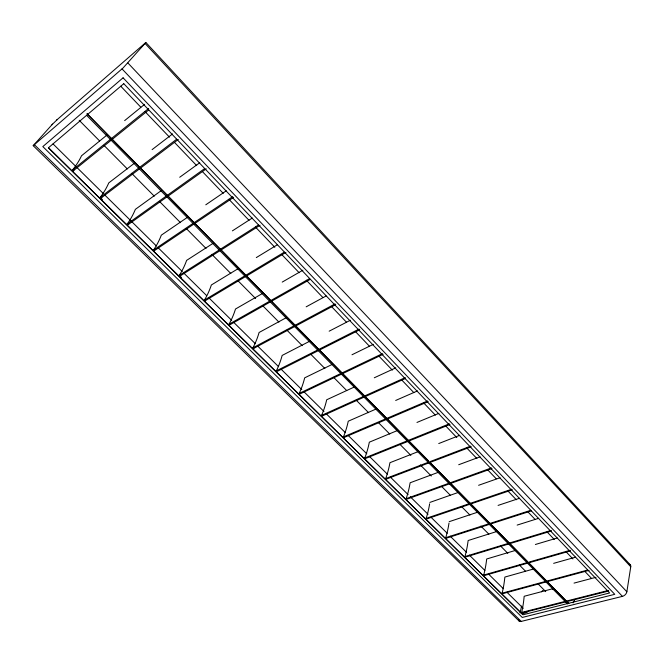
<?xml version="1.0" encoding="UTF-8"?>
<svg xmlns="http://www.w3.org/2000/svg" width="664" height="664" viewBox="0 0 664 664"><rect width="100%" height="100%" fill="white"/><g stroke="black" fill="none" stroke-linecap="round" stroke-linejoin="round"><path stroke-width="1" d="M519.074 620.989L33.2 145.682L52.539 124.102M518.559 619.653A4.233 2.598 -46.7 0 0 521.223 621.413L622.425 596.372A4.532 2.971 -42.3 0 0 626.866 591.757L630.759 566.765A4.449 2.855 -41.4 0 0 629.331 564.242M33.2 145.682L123.006 68.027L145.889 42.496L630.31 564.848M520.028 612.897L521.622 606.024M51.958 124.741L57.27 119.528M56.606 120.109L145.831 42.488M107.078 134.941L81.523 155.774A150.562 98.546 42.6 0 1 72.401 170.092L73.198 170.88L148.695 109.95M124.649 120.616L144.611 104.339M72.401 170.092L148.678 108.431M134.128 163.435L108.78 182.899A146.503 97.301 44.1 0 1 100.139 197.399L102.463 199.69M152.122 149.616L172.565 133.92M100.139 197.399L176.632 139.249M178.267 139.465L100.911 198.162A125.894 86.893 56.9 0 1 101.783 197.075M161.302 190.585L135.365 209.351A142.743 95.998 45.8 0 1 127.181 224.025L127.936 224.772L206.255 168.83M179.703 177.263L199.781 162.73M127.181 224.025L204.637 168.606M187.812 217.07L161.31 235.172A139.266 94.628 47.5 0 1 153.558 250.004L154.297 250.726L233.52 197.415M205.774 204.811L226.291 190.792M153.558 250.004L232.757 196.61M213.41 243.107L186.634 260.371A136.07 93.192 49.3 0 1 179.305 275.344L181.463 277.477M232.408 230.856L252.27 218.041M179.305 275.344L258.454 225.03M180.027 276.058L260.072 225.262M238.675 268.331L211.359 284.981A133.149 91.69 51.2 0 1 204.429 300.087L205.135 300.775L285.943 252.395M256.296 257.591L277.444 244.709M204.429 300.087L284.325 252.162M262.463 293.48L235.504 309.009A130.468 90.13 53.1 0 1 228.964 324.239L229.653 324.92L310.262 279.345M282.225 282.092L302.892 270.19M228.964 324.239L309.557 278.606M286.259 317.683L259.093 332.49A128.036 88.503 55.1 0 1 252.918 347.828L253.59 348.492L335.743 304.627M306.17 306.834L326.09 295.978M252.918 347.828L335.054 303.904M309.806 341.163L282.15 355.431A125.811 86.826 56.9 0 1 276.324 370.877L276.979 371.516L359.722 329.776M329.161 331.178L350.368 320.247M276.324 370.877L359.05 329.07M332.506 364.262L304.676 377.849A123.803 85.108 58.8 0 1 299.198 393.395L299.837 394.026L383.12 354.31M351.995 354.759L373.326 344.342M299.198 393.395L382.464 353.621M354.7 386.838L326.705 399.769A121.968 83.357 60.5 0 1 321.55 415.398L322.181 416.021L405.007 378.679M374.288 377.783L395.752 367.864M321.55 415.398L405.306 377.584M375.758 409.173L348.251 421.208A120.3 81.581 62.2 0 1 343.404 436.92L344.018 437.526L428.239 401.629M395.678 400.458L417.49 390.913M343.404 436.92L427.608 400.973M396.956 430.728L369.325 442.183A118.79 79.788 63.7 0 1 364.777 457.961L365.383 458.55L450.001 424.454M416.967 422.437L438.887 413.357M364.777 457.961L449.387 423.815M417.689 451.81L389.942 462.7A117.403 77.995 65.2 0 1 385.684 478.545L386.274 479.126L471.257 446.748M438.746 443.552L459.795 435.293M385.684 478.545L470.66 446.125M438.29 472.311L410.12 482.778A116.134 76.211 66.5 0 1 406.144 498.681L406.717 499.245L492.032 468.535M458.699 464.734L480.072 456.799M406.144 498.681L491.443 467.921M429.857 502.424L458.127 492.489M478.603 485.293L500.05 477.748M512.317 489.808L426.711 518.941L426.147 518.385L511.753 489.21M449.196 521.672L477.549 512.234M498.083 505.404L519.597 498.249M531.175 510.94L446.291 538.222L445.743 537.674L530.619 510.359M496.564 531.573L468.137 540.521A112.897 70.94 69.8 0 1 464.924 556.565L465.464 557.096L551.56 530.968M517.148 525.091L538.711 518.302M464.924 556.565L551.02 530.395M515.505 550.398L486.687 558.98A111.967 69.23 70.7 0 1 483.716 575.057L484.239 575.58L570.542 550.871M535.383 544.488L557.254 537.981M483.716 575.057L570.011 550.315M533.74 568.94L504.856 577.066A111.095 67.562 71.5 0 1 502.117 593.176L502.631 593.691L589.101 570.334M553.651 563.346L575.563 557.179M502.117 593.176L587.59 570.061M553.095 588.636L524.162 596.28A110.216 65.786 72.3 0 1 521.663 612.424L522.17 612.922L608.797 590.993L608.282 590.454L521.663 612.424M574.045 583.1L595.998 577.298M34.462 144.769L521.223 621.413M48.447 147.674L522.087 613.909L527.241 612.291M53.054 143.939L103.269 193.498M104.721 194.967L156.405 245.987M157.866 247.464L182.243 271.51M183.704 272.979L206.604 295.571M208.803 297.762L231.694 320.355M233.894 322.555L255.316 343.686M257.516 345.886L278.199 366.287M281.138 369.217L301.813 389.619M304.021 391.818L323.957 411.489M326.165 413.689L345.363 432.637M348.309 435.559L366.769 453.778M369.715 456.699L387.436 474.196M390.382 477.117L408.103 494.605M410.319 496.796L428.031 514.293M430.977 517.214L447.221 533.25M450.175 536.172L466.41 552.207M469.365 555.121L484.869 570.434M488.555 574.078L503.32 588.661M507.005 592.305L523.249 608.349M79.174 120.292L99.583 140.917M103.957 145.333L127.289 168.905M131.663 173.321L154.255 196.154M159.36 201.308L180.5 222.664M186.335 228.557L206.023 248.444M211.849 254.337L230.806 273.485M238.094 280.847L255.59 298.526M262.886 305.888L278.921 322.09M286.939 330.191L302.253 345.653M311.001 354.493L324.854 368.487M333.602 377.326L346.724 390.581M356.194 400.16L368.595 412.676M378.795 422.985L389.735 434.032M399.935 444.349L410.875 455.396M420.353 464.966L431.285 476.013M441.494 486.322L450.242 495.161M461.903 506.947L469.921 515.048M480.861 526.096L488.878 534.196M500.54 545.982L507.835 553.344M519.497 565.13L525.332 571.023M538.454 584.279L545.742 591.641M86.652 115.362L567.537 603.875M120.748 86.204L140.809 107.178M145.109 111.677L169.478 137.149M174.491 142.395L196.702 165.618M202.437 171.611L223.22 193.332M228.947 199.333L249.017 220.307M255.466 227.047L274.813 247.274M281.976 254.768L299.173 272.746M306.345 280.241L322.82 297.472M331.419 306.461L346.467 322.198M355.788 331.934L369.4 346.168M378.712 355.904L392.333 370.138M401.645 379.883L413.83 392.615M423.864 403.106L435.327 415.091M446.075 426.329L456.824 437.568M466.858 448.059L476.885 458.542M487.633 469.78L496.232 478.769M507.703 490.762L516.301 499.751M527.764 511.736L534.935 519.231M547.111 531.964L554.282 539.458M566.458 552.191L572.908 558.93M585.092 571.671L591.541 578.41M122.035 68.89L622.425 596.372M127.978 63.055L626.866 591.757M145.142 43.542L630.759 566.765M344.018 437.526A112 69.288 70.6 0 1 344.541 436.298M573.115 602.937A36.321 23.655 -43.6 0 1 574.958 599.368M541.401 591.765A35.051 21.995 -45.5 0 1 542.978 590.445M429.641 503.818A114.963 74.434 67.7 0 1 426.147 518.385M253.59 348.492A116.175 76.269 66.4 0 1 254.237 347.313M448.997 523.066A113.893 72.675 68.8 0 1 445.743 537.674M127.936 224.772A123.869 85.175 58.7 0 1 128.766 223.668M205.135 300.775A118.839 79.854 63.7 0 1 205.848 299.622M73.198 170.88A128.119 88.561 55 0 1 74.119 169.81M229.653 324.92A117.445 78.061 65.1 0 1 230.325 323.75M552.88 588.42A4.241 2.606 -44.9 0 1 552.572 589.333M123.072 77.804L42.82 146.595L522.269 617.445L614.756 594.321L123.072 77.804M123.761 83.681L48.406 147.815L522.975 614.781L609.66 592.96L123.761 83.681M428.512 460.974L86.992 113.693L428.504 460.974M527.332 561.462L429.965 462.451L527.332 561.462M568.749 603.576L528.785 562.939L568.749 603.576"/></g></svg>
